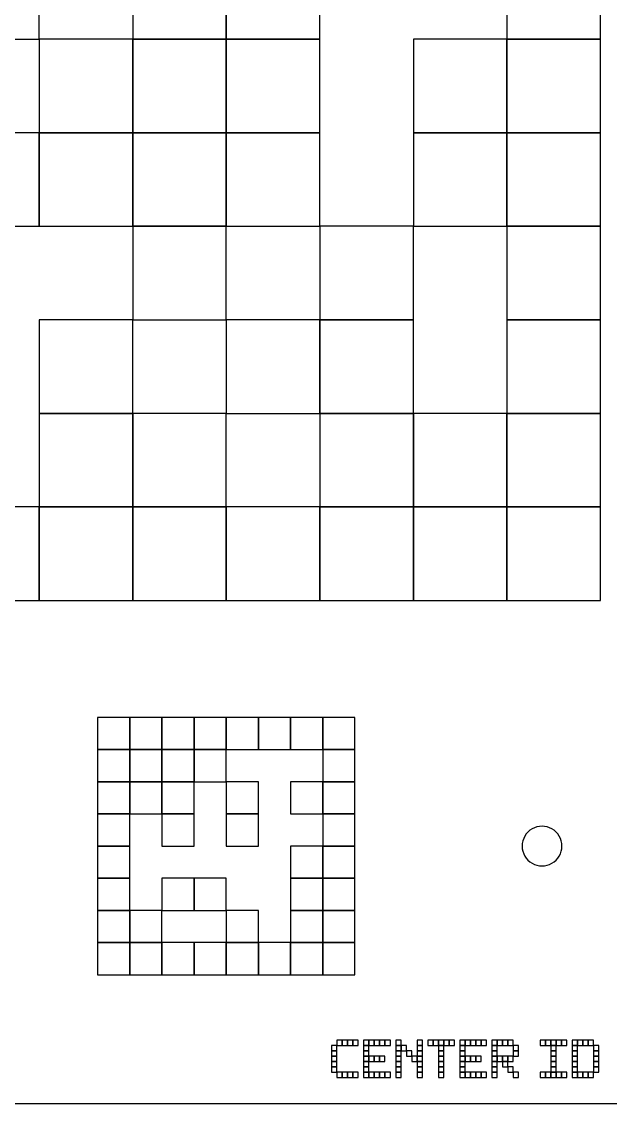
# Model space of a CAD drawing. Extents: x 0 to 490, y 0 to 320.
# Drawn here: x 227.5 to 277.8, y 170 to 262.5 of the extents above; entities that cross this region are included whole.
import ezdxf

# ---------------------------------------------------------------- set-up
doc = ezdxf.new("R2010")
doc.units = 0
for name, color, linetype in [('BLACK_POCKET', 7, 'CONTINUOUS'), ('BOARD_TEXT', 2, 'CONTINUOUS'), ('CUT', 1, 'CONTINUOUS'), ('MOUNT_HOLE', 5, 'CONTINUOUS')]:
    doc.layers.add(name, color=color, linetype=linetype)

msp = doc.modelspace()

# ---------------------------------------------------------------- linework, layer by layer
at = {"layer": 'BLACK_POCKET'}
for p, q in [((229, 261), (229, 269)), ((237, 269), (237, 261)), ((245, 261), (245, 269)), ((245, 269), (245, 261)), ((253, 261), (253, 269)), ((269, 269), (269, 261)), ((277, 261), (277, 269)), ((221, 261), (229, 261)), ((237, 261), (229, 261)), ((229, 261), (229, 253)), ((237, 261), (245, 261)), ((237, 253), (237, 261)), ((245, 261), (237, 261)), ((237, 261), (237, 253)), ((245, 261), (253, 261)), ((245, 253), (245, 261)), ((253, 261), (245, 261)), ((245, 261), (245, 253)), ((253, 253), (253, 261)), ((269, 261), (261, 261)), ((261, 261), (261, 253)), ((269, 261), (277, 261)), ((269, 253), (269, 261)), ((277, 261), (269, 261)), ((269, 261), (269, 253)), ((277, 253), (277, 261)), ((229, 253), (221, 253)), ((229, 253), (237, 253)), ((229, 245), (229, 253)), ((237, 253), (229, 253)), ((229, 253), (229, 245)), ((237, 253), (245, 253)), ((237, 245), (237, 253)), ((245, 253), (237, 253)), ((237, 253), (237, 245)), ((245, 253), (253, 253)), ((245, 245), (245, 253)), ((253, 253), (245, 253)), ((245, 253), (245, 245)), ((253, 245), (253, 253)), ((261, 253), (269, 253)), ((269, 253), (261, 253)), ((261, 253), (261, 245)), ((269, 253), (277, 253)), ((269, 245), (269, 253)), ((277, 253), (269, 253)), ((269, 253), (269, 245)), ((277, 245), (277, 253)), ((221, 245), (229, 245)), ((229, 245), (237, 245)), ((237, 245), (245, 245)), ((245, 245), (237, 245)), ((237, 245), (237, 237)), ((245, 245), (253, 245)), ((245, 237), (245, 245)), ((261, 245), (253, 245)), ((253, 245), (253, 237)), ((261, 245), (269, 245)), ((261, 237), (261, 245)), ((269, 245), (277, 245)), ((277, 245), (269, 245)), ((269, 245), (269, 237)), ((277, 237), (277, 245)), ((237, 237), (229, 237)), ((229, 237), (229, 229)), ((237, 237), (245, 237)), ((237, 229), (237, 237)), ((253, 237), (245, 237)), ((245, 237), (245, 229)), ((253, 237), (261, 237)), ((253, 229), (253, 237)), ((261, 237), (253, 237)), ((253, 237), (253, 229)), ((261, 229), (261, 237)), ((269, 237), (277, 237)), ((277, 237), (269, 237)), ((269, 237), (269, 229)), ((277, 229), (277, 237)), ((229, 229), (237, 229)), ((237, 229), (229, 229)), ((229, 229), (229, 221)), ((237, 221), (237, 229)), ((245, 229), (237, 229)), ((237, 229), (237, 221)), ((245, 229), (253, 229)), ((245, 221), (245, 229)), ((253, 229), (261, 229)), ((261, 229), (253, 229)), ((253, 229), (253, 221)), ((261, 221), (261, 229)), ((269, 229), (261, 229)), ((261, 229), (261, 221)), ((269, 229), (277, 229)), ((269, 221), (269, 229)), ((277, 229), (269, 229)), ((269, 229), (269, 221)), ((277, 221), (277, 229)), ((229, 221), (221, 221)), ((229, 221), (237, 221)), ((229, 213), (229, 221)), ((237, 221), (229, 221)), ((229, 221), (229, 213)), ((237, 221), (245, 221)), ((237, 213), (237, 221)), ((245, 221), (237, 221)), ((237, 221), (237, 213)), ((245, 213), (245, 221)), ((253, 221), (245, 221)), ((245, 221), (245, 213)), ((253, 221), (261, 221)), ((253, 213), (253, 221)), ((261, 221), (253, 221)), ((253, 221), (253, 213)), ((261, 221), (269, 221)), ((261, 213), (261, 221)), ((269, 221), (261, 221)), ((261, 221), (261, 213)), ((269, 221), (277, 221)), ((269, 213), (269, 221)), ((277, 221), (269, 221)), ((269, 221), (269, 213)), ((277, 213), (277, 221)), ((221, 213), (229, 213)), ((229, 213), (237, 213)), ((237, 213), (245, 213)), ((245, 213), (253, 213)), ((253, 213), (261, 213)), ((261, 213), (269, 213)), ((269, 213), (277, 213)), ((236.75, 203), (234, 203)), ((234, 203), (234, 200.25)), ((236.75, 200.25), (236.75, 203)), ((239.5, 203), (236.75, 203)), ((236.75, 203), (236.75, 200.25)), ((239.5, 200.25), (239.5, 203)), ((242.25, 203), (239.5, 203)), ((239.5, 203), (239.5, 200.25)), ((242.25, 200.25), (242.25, 203)), ((245, 203), (242.25, 203)), ((242.25, 203), (242.25, 200.25)), ((245, 200.25), (245, 203)), ((247.75, 203), (245, 203)), ((245, 203), (245, 200.25)), ((247.75, 200.25), (247.75, 203)), ((250.5, 203), (247.75, 203)), ((247.75, 203), (247.75, 200.25)), ((250.5, 200.25), (250.5, 203)), ((253.25, 203), (250.5, 203)), ((250.5, 203), (250.5, 200.25)), ((253.25, 200.25), (253.25, 203)), ((256, 203), (253.25, 203)), ((253.25, 203), (253.25, 200.25)), ((256, 200.25), (256, 203)), ((234, 200.25), (236.75, 200.25)), ((236.75, 200.25), (234, 200.25)), ((234, 200.25), (234, 197.5)), ((236.75, 200.25), (239.5, 200.25)), ((236.75, 197.5), (236.75, 200.25)), ((239.5, 200.25), (236.75, 200.25)), ((236.75, 200.25), (236.75, 197.5)), ((239.5, 200.25), (242.25, 200.25)), ((239.5, 197.5), (239.5, 200.25)), ((242.25, 200.25), (239.5, 200.25)), ((239.5, 200.25), (239.5, 197.5)), ((242.25, 200.25), (245, 200.25)), ((242.25, 197.5), (242.25, 200.25)), ((245, 200.25), (242.25, 200.25)), ((242.25, 200.25), (242.25, 197.5)), ((245, 200.25), (247.75, 200.25)), ((245, 197.5), (245, 200.25)), ((247.75, 200.25), (250.5, 200.25)), ((250.5, 200.25), (253.25, 200.25)), ((253.25, 200.25), (256, 200.25)), ((256, 200.25), (253.25, 200.25)), ((253.25, 200.25), (253.25, 197.5)), ((256, 197.5), (256, 200.25)), ((234, 197.5), (236.75, 197.5)), ((236.75, 197.5), (234, 197.5)), ((234, 197.5), (234, 194.75)), ((236.75, 197.5), (239.5, 197.5)), ((236.75, 194.75), (236.75, 197.5)), ((239.5, 197.5), (236.75, 197.5)), ((236.75, 197.5), (236.75, 194.75)), ((239.5, 197.5), (242.25, 197.5)), ((239.5, 194.75), (239.5, 197.5)), ((242.25, 197.5), (239.5, 197.5)), ((239.5, 197.5), (239.5, 194.75)), ((242.25, 197.5), (245, 197.5)), ((242.25, 194.75), (242.25, 197.5)), ((247.75, 197.5), (245, 197.5)), ((245, 197.5), (245, 194.75)), ((247.75, 194.75), (247.75, 197.5)), ((253.25, 197.5), (250.5, 197.5)), ((250.5, 197.5), (250.5, 194.75)), ((253.25, 197.5), (256, 197.5)), ((253.25, 194.75), (253.25, 197.5)), ((256, 197.5), (253.25, 197.5)), ((253.25, 197.5), (253.25, 194.75)), ((256, 194.75), (256, 197.5)), ((234, 194.75), (236.75, 194.75)), ((236.75, 194.75), (234, 194.75)), ((234, 194.75), (234, 192)), ((236.75, 194.75), (239.5, 194.75)), ((236.75, 192), (236.75, 194.75)), ((239.5, 194.75), (242.25, 194.75)), ((242.25, 194.75), (239.5, 194.75)), ((239.5, 194.75), (239.5, 192)), ((242.25, 192), (242.25, 194.75)), ((245, 194.75), (247.75, 194.75)), ((247.75, 194.75), (245, 194.75)), ((245, 194.75), (245, 192)), ((247.75, 192), (247.75, 194.75)), ((250.5, 194.75), (253.25, 194.75)), ((253.25, 194.75), (256, 194.75)), ((256, 194.75), (253.25, 194.75)), ((253.25, 194.75), (253.25, 192)), ((256, 192), (256, 194.75)), ((234, 192), (236.75, 192)), ((236.75, 192), (234, 192)), ((234, 192), (234, 189.25)), ((236.75, 189.25), (236.75, 192)), ((239.5, 192), (242.25, 192)), ((245, 192), (247.75, 192)), ((253.25, 192), (250.5, 192)), ((250.5, 192), (250.5, 189.25)), ((253.25, 192), (256, 192)), ((253.25, 189.25), (253.25, 192)), ((256, 192), (253.25, 192)), ((253.25, 192), (253.25, 189.25)), ((256, 189.25), (256, 192)), ((234, 189.25), (236.75, 189.25)), ((236.75, 189.25), (234, 189.25)), ((234, 189.25), (234, 186.5)), ((236.75, 186.5), (236.75, 189.25)), ((242.25, 189.25), (239.5, 189.25)), ((239.5, 189.25), (239.5, 186.5)), ((242.25, 186.5), (242.25, 189.25)), ((245, 189.25), (242.25, 189.25)), ((242.25, 189.25), (242.25, 186.5)), ((245, 186.5), (245, 189.25)), ((250.5, 189.25), (253.25, 189.25)), ((253.25, 189.25), (250.5, 189.25)), ((250.5, 189.25), (250.5, 186.5)), ((253.25, 189.25), (256, 189.25)), ((253.25, 186.5), (253.25, 189.25)), ((256, 189.25), (253.25, 189.25)), ((253.25, 189.25), (253.25, 186.5)), ((256, 186.5), (256, 189.25)), ((234, 186.5), (236.75, 186.5)), ((236.75, 186.5), (234, 186.5)), ((234, 186.5), (234, 183.75)), ((236.75, 183.75), (236.75, 186.5)), ((239.5, 186.5), (236.75, 186.5)), ((236.75, 186.5), (236.75, 183.75)), ((239.5, 186.5), (242.25, 186.5)), ((239.5, 183.75), (239.5, 186.5)), ((242.25, 186.5), (245, 186.5)), ((247.75, 186.5), (245, 186.5)), ((245, 186.5), (245, 183.75)), ((247.75, 183.75), (247.75, 186.5)), ((250.5, 186.5), (253.25, 186.5)), ((253.25, 186.5), (250.5, 186.5)), ((250.5, 186.5), (250.5, 183.75)), ((253.25, 186.5), (256, 186.5)), ((253.25, 183.75), (253.25, 186.5)), ((256, 186.5), (253.25, 186.5)), ((253.25, 186.5), (253.25, 183.75)), ((256, 183.75), (256, 186.5)), ((234, 183.75), (236.75, 183.75)), ((236.75, 183.75), (234, 183.75)), ((234, 183.75), (234, 181)), ((236.75, 183.75), (239.5, 183.75)), ((236.75, 181), (236.75, 183.75)), ((239.5, 183.75), (236.75, 183.75)), ((236.75, 183.75), (236.75, 181)), ((239.5, 181), (239.5, 183.75)), ((242.25, 183.75), (239.5, 183.75)), ((239.5, 183.75), (239.5, 181)), ((242.25, 181), (242.25, 183.75)), ((245, 183.75), (242.25, 183.75)), ((242.25, 183.75), (242.25, 181)), ((245, 183.75), (247.75, 183.75)), ((245, 181), (245, 183.75)), ((247.75, 183.75), (245, 183.75)), ((245, 183.75), (245, 181)), ((247.75, 181), (247.75, 183.75)), ((250.5, 183.75), (247.75, 183.75)), ((247.75, 183.75), (247.75, 181)), ((250.5, 183.75), (253.25, 183.75)), ((250.5, 181), (250.5, 183.75)), ((253.25, 183.75), (250.5, 183.75)), ((250.5, 183.75), (250.5, 181)), ((253.25, 183.75), (256, 183.75)), ((253.25, 181), (253.25, 183.75)), ((256, 183.75), (253.25, 183.75)), ((253.25, 183.75), (253.25, 181)), ((256, 181), (256, 183.75)), ((234, 181), (236.75, 181)), ((236.75, 181), (239.5, 181)), ((239.5, 181), (242.25, 181)), ((242.25, 181), (245, 181)), ((245, 181), (247.75, 181)), ((247.75, 181), (250.5, 181)), ((250.5, 181), (253.25, 181)), ((253.25, 181), (256, 181))]:
    msp.add_line(p, q, dxfattribs=at)
at = {"layer": 'BOARD_TEXT'}
for p, q in [((254.457143, 174.942857), (254, 174.942857)), ((254, 174.942857), (254, 174.485714)), ((254.914286, 175.4), (254.457143, 175.4)), ((254.457143, 175.4), (254.457143, 174.942857)), ((254.457143, 174.942857), (254.914286, 174.942857)), ((254.457143, 174.485714), (254.457143, 174.942857)), ((254.914286, 174.942857), (254.914286, 175.4)), ((255.371429, 175.4), (254.914286, 175.4)), ((254.914286, 175.4), (254.914286, 174.942857)), ((254.914286, 174.942857), (255.371429, 174.942857)), ((255.371429, 174.942857), (255.371429, 175.4)), ((255.828571, 175.4), (255.371429, 175.4)), ((255.371429, 175.4), (255.371429, 174.942857)), ((255.371429, 174.942857), (255.828571, 174.942857)), ((255.828571, 174.942857), (255.828571, 175.4)), ((256.285714, 175.4), (255.828571, 175.4)), ((255.828571, 175.4), (255.828571, 174.942857)), ((255.828571, 174.942857), (256.285714, 174.942857)), ((256.285714, 174.942857), (256.285714, 175.4)), ((257.2, 175.4), (256.742857, 175.4)), ((256.742857, 175.4), (256.742857, 174.942857)), ((256.742857, 174.942857), (257.2, 174.942857)), ((257.2, 174.942857), (256.742857, 174.942857)), ((256.742857, 174.942857), (256.742857, 174.485714)), ((257.2, 174.942857), (257.2, 175.4)), ((257.657143, 175.4), (257.2, 175.4)), ((257.2, 175.4), (257.2, 174.942857)), ((257.2, 174.942857), (257.657143, 174.942857)), ((257.2, 174.485714), (257.2, 174.942857)), ((257.657143, 174.942857), (257.657143, 175.4)), ((258.114286, 175.4), (257.657143, 175.4)), ((257.657143, 175.4), (257.657143, 174.942857)), ((257.657143, 174.942857), (258.114286, 174.942857)), ((258.114286, 174.942857), (258.114286, 175.4)), ((258.571429, 175.4), (258.114286, 175.4)), ((258.114286, 175.4), (258.114286, 174.942857)), ((258.114286, 174.942857), (258.571429, 174.942857)), ((258.571429, 174.942857), (258.571429, 175.4)), ((259.028571, 175.4), (258.571429, 175.4)), ((258.571429, 175.4), (258.571429, 174.942857)), ((258.571429, 174.942857), (259.028571, 174.942857)), ((259.028571, 174.942857), (259.028571, 175.4)), ((259.942857, 175.4), (259.485714, 175.4)), ((259.485714, 175.4), (259.485714, 174.942857)), ((259.485714, 174.942857), (259.942857, 174.942857)), ((259.942857, 174.942857), (259.485714, 174.942857)), ((259.485714, 174.942857), (259.485714, 174.485714)), ((259.942857, 174.942857), (259.942857, 175.4)), ((259.942857, 174.485714), (259.942857, 174.942857)), ((260.4, 174.942857), (259.942857, 174.942857)), ((259.942857, 174.942857), (259.942857, 174.485714)), ((260.4, 174.485714), (260.4, 174.942857)), ((261.771429, 175.4), (261.314286, 175.4)), ((261.314286, 175.4), (261.314286, 174.942857)), ((261.314286, 174.942857), (261.771429, 174.942857)), ((261.771429, 174.942857), (261.314286, 174.942857)), ((261.314286, 174.942857), (261.314286, 174.485714)), ((261.771429, 174.942857), (261.771429, 175.4)), ((261.771429, 174.485714), (261.771429, 174.942857)), ((262.685714, 175.4), (262.228571, 175.4)), ((262.228571, 175.4), (262.228571, 174.942857)), ((262.228571, 174.942857), (262.685714, 174.942857)), ((262.685714, 174.942857), (262.685714, 175.4)), ((263.142857, 175.4), (262.685714, 175.4)), ((262.685714, 175.4), (262.685714, 174.942857)), ((262.685714, 174.942857), (263.142857, 174.942857)), ((263.142857, 174.942857), (263.142857, 175.4)), ((263.6, 175.4), (263.142857, 175.4)), ((263.142857, 175.4), (263.142857, 174.942857)), ((263.142857, 174.942857), (263.6, 174.942857)), ((263.6, 174.942857), (263.142857, 174.942857)), ((263.142857, 174.942857), (263.142857, 174.485714)), ((263.6, 174.942857), (263.6, 175.4)), ((264.057143, 175.4), (263.6, 175.4)), ((263.6, 175.4), (263.6, 174.942857)), ((263.6, 174.942857), (264.057143, 174.942857)), ((263.6, 174.485714), (263.6, 174.942857)), ((264.057143, 174.942857), (264.057143, 175.4)), ((264.514286, 175.4), (264.057143, 175.4)), ((264.057143, 175.4), (264.057143, 174.942857)), ((264.057143, 174.942857), (264.514286, 174.942857)), ((264.514286, 174.942857), (264.514286, 175.4)), ((265.428571, 175.4), (264.971429, 175.4)), ((264.971429, 175.4), (264.971429, 174.942857)), ((264.971429, 174.942857), (265.428571, 174.942857)), ((265.428571, 174.942857), (264.971429, 174.942857)), ((264.971429, 174.942857), (264.971429, 174.485714)), ((265.428571, 174.942857), (265.428571, 175.4)), ((265.885714, 175.4), (265.428571, 175.4)), ((265.428571, 175.4), (265.428571, 174.942857)), ((265.428571, 174.942857), (265.885714, 174.942857)), ((265.428571, 174.485714), (265.428571, 174.942857)), ((265.885714, 174.942857), (265.885714, 175.4)), ((266.342857, 175.4), (265.885714, 175.4)), ((265.885714, 175.4), (265.885714, 174.942857)), ((265.885714, 174.942857), (266.342857, 174.942857)), ((266.342857, 174.942857), (266.342857, 175.4)), ((266.8, 175.4), (266.342857, 175.4)), ((266.342857, 175.4), (266.342857, 174.942857)), ((266.342857, 174.942857), (266.8, 174.942857)), ((266.8, 174.942857), (266.8, 175.4)), ((267.257143, 175.4), (266.8, 175.4)), ((266.8, 175.4), (266.8, 174.942857)), ((266.8, 174.942857), (267.257143, 174.942857)), ((267.257143, 174.942857), (267.257143, 175.4)), ((268.171429, 175.4), (267.714286, 175.4)), ((267.714286, 175.4), (267.714286, 174.942857)), ((267.714286, 174.942857), (268.171429, 174.942857)), ((268.171429, 174.942857), (267.714286, 174.942857)), ((267.714286, 174.942857), (267.714286, 174.485714)), ((268.171429, 174.942857), (268.171429, 175.4)), ((268.628571, 175.4), (268.171429, 175.4)), ((268.171429, 175.4), (268.171429, 174.942857)), ((268.171429, 174.942857), (268.628571, 174.942857)), ((268.171429, 174.485714), (268.171429, 174.942857)), ((268.628571, 174.942857), (268.628571, 175.4)), ((269.085714, 175.4), (268.628571, 175.4)), ((268.628571, 175.4), (268.628571, 174.942857)), ((268.628571, 174.942857), (269.085714, 174.942857)), ((269.085714, 174.942857), (269.085714, 175.4)), ((269.542857, 175.4), (269.085714, 175.4)), ((269.085714, 175.4), (269.085714, 174.942857)), ((269.085714, 174.942857), (269.542857, 174.942857)), ((269.542857, 174.942857), (269.542857, 175.4)), ((270, 174.942857), (269.542857, 174.942857)), ((269.542857, 174.942857), (269.542857, 174.485714)), ((270, 174.485714), (270, 174.942857)), ((272.285714, 175.4), (271.828571, 175.4)), ((271.828571, 175.4), (271.828571, 174.942857)), ((271.828571, 174.942857), (272.285714, 174.942857)), ((272.285714, 174.942857), (272.285714, 175.4)), ((272.742857, 175.4), (272.285714, 175.4)), ((272.285714, 175.4), (272.285714, 174.942857)), ((272.285714, 174.942857), (272.742857, 174.942857)), ((272.742857, 174.942857), (272.742857, 175.4)), ((273.2, 175.4), (272.742857, 175.4)), ((272.742857, 175.4), (272.742857, 174.942857)), ((272.742857, 174.942857), (273.2, 174.942857)), ((273.2, 174.942857), (272.742857, 174.942857)), ((272.742857, 174.942857), (272.742857, 174.485714)), ((273.2, 174.942857), (273.2, 175.4)), ((273.657143, 175.4), (273.2, 175.4)), ((273.2, 175.4), (273.2, 174.942857)), ((273.2, 174.942857), (273.657143, 174.942857)), ((273.2, 174.485714), (273.2, 174.942857)), ((273.657143, 174.942857), (273.657143, 175.4)), ((274.114286, 175.4), (273.657143, 175.4)), ((273.657143, 175.4), (273.657143, 174.942857)), ((273.657143, 174.942857), (274.114286, 174.942857)), ((274.114286, 174.942857), (274.114286, 175.4)), ((275.028571, 175.4), (274.571429, 175.4)), ((274.571429, 175.4), (274.571429, 174.942857)), ((274.571429, 174.942857), (275.028571, 174.942857)), ((275.028571, 174.942857), (274.571429, 174.942857)), ((274.571429, 174.942857), (274.571429, 174.485714)), ((275.028571, 174.942857), (275.028571, 175.4)), ((275.485714, 175.4), (275.028571, 175.4)), ((275.028571, 175.4), (275.028571, 174.942857)), ((275.028571, 174.942857), (275.485714, 174.942857)), ((275.028571, 174.485714), (275.028571, 174.942857)), ((275.485714, 174.942857), (275.485714, 175.4)), ((275.942857, 175.4), (275.485714, 175.4)), ((275.485714, 175.4), (275.485714, 174.942857)), ((275.485714, 174.942857), (275.942857, 174.942857)), ((275.942857, 174.942857), (275.942857, 175.4)), ((276.4, 175.4), (275.942857, 175.4)), ((275.942857, 175.4), (275.942857, 174.942857)), ((275.942857, 174.942857), (276.4, 174.942857)), ((276.4, 174.942857), (276.4, 175.4)), ((276.857143, 174.942857), (276.4, 174.942857)), ((276.4, 174.942857), (276.4, 174.485714)), ((276.857143, 174.485714), (276.857143, 174.942857)), ((254, 174.485714), (254.457143, 174.485714)), ((254.457143, 174.485714), (254, 174.485714)), ((254, 174.485714), (254, 174.028571)), ((254, 174.028571), (254.457143, 174.028571)), ((254.457143, 174.028571), (254, 174.028571)), ((254, 174.028571), (254, 173.571429)), ((254.457143, 174.028571), (254.457143, 174.485714)), ((254.457143, 173.571429), (254.457143, 174.028571)), ((256.742857, 174.485714), (257.2, 174.485714)), ((257.2, 174.485714), (256.742857, 174.485714)), ((256.742857, 174.485714), (256.742857, 174.028571)), ((256.742857, 174.028571), (257.2, 174.028571)), ((257.2, 174.028571), (256.742857, 174.028571)), ((256.742857, 174.028571), (256.742857, 173.571429)), ((257.2, 174.028571), (257.2, 174.485714)), ((257.2, 173.571429), (257.2, 174.028571)), ((257.657143, 174.028571), (257.2, 174.028571)), ((257.2, 174.028571), (257.2, 173.571429)), ((257.657143, 173.571429), (257.657143, 174.028571)), ((258.114286, 174.028571), (257.657143, 174.028571)), ((257.657143, 174.028571), (257.657143, 173.571429)), ((258.114286, 173.571429), (258.114286, 174.028571)), ((258.571429, 174.028571), (258.114286, 174.028571)), ((258.114286, 174.028571), (258.114286, 173.571429)), ((258.571429, 173.571429), (258.571429, 174.028571)), ((259.485714, 174.485714), (259.942857, 174.485714)), ((259.942857, 174.485714), (259.485714, 174.485714)), ((259.485714, 174.485714), (259.485714, 174.028571)), ((259.485714, 174.028571), (259.942857, 174.028571)), ((259.942857, 174.028571), (259.485714, 174.028571)), ((259.485714, 174.028571), (259.485714, 173.571429)), ((259.942857, 174.485714), (260.4, 174.485714)), ((259.942857, 174.028571), (259.942857, 174.485714)), ((259.942857, 173.571429), (259.942857, 174.028571)), ((260.857143, 174.485714), (260.4, 174.485714)), ((260.4, 174.485714), (260.4, 174.028571)), ((260.4, 174.028571), (260.857143, 174.028571)), ((260.857143, 174.028571), (260.857143, 174.485714)), ((261.314286, 174.028571), (260.857143, 174.028571)), ((260.857143, 174.028571), (260.857143, 173.571429)), ((261.314286, 174.485714), (261.771429, 174.485714)), ((261.771429, 174.485714), (261.314286, 174.485714)), ((261.314286, 174.485714), (261.314286, 174.028571)), ((261.314286, 174.028571), (261.771429, 174.028571)), ((261.314286, 173.571429), (261.314286, 174.028571)), ((261.771429, 174.028571), (261.314286, 174.028571)), ((261.314286, 174.028571), (261.314286, 173.571429)), ((261.771429, 174.028571), (261.771429, 174.485714)), ((261.771429, 173.571429), (261.771429, 174.028571)), ((263.142857, 174.485714), (263.6, 174.485714)), ((263.6, 174.485714), (263.142857, 174.485714)), ((263.142857, 174.485714), (263.142857, 174.028571)), ((263.142857, 174.028571), (263.6, 174.028571)), ((263.6, 174.028571), (263.142857, 174.028571)), ((263.142857, 174.028571), (263.142857, 173.571429)), ((263.6, 174.028571), (263.6, 174.485714)), ((263.6, 173.571429), (263.6, 174.028571)), ((264.971429, 174.485714), (265.428571, 174.485714)), ((265.428571, 174.485714), (264.971429, 174.485714)), ((264.971429, 174.485714), (264.971429, 174.028571)), ((264.971429, 174.028571), (265.428571, 174.028571)), ((265.428571, 174.028571), (264.971429, 174.028571)), ((264.971429, 174.028571), (264.971429, 173.571429)), ((265.428571, 174.028571), (265.428571, 174.485714)), ((265.428571, 173.571429), (265.428571, 174.028571)), ((265.885714, 174.028571), (265.428571, 174.028571)), ((265.428571, 174.028571), (265.428571, 173.571429)), ((265.885714, 173.571429), (265.885714, 174.028571)), ((266.342857, 174.028571), (265.885714, 174.028571)), ((265.885714, 174.028571), (265.885714, 173.571429)), ((266.342857, 173.571429), (266.342857, 174.028571)), ((266.8, 174.028571), (266.342857, 174.028571)), ((266.342857, 174.028571), (266.342857, 173.571429)), ((266.8, 173.571429), (266.8, 174.028571)), ((267.714286, 174.485714), (268.171429, 174.485714)), ((268.171429, 174.485714), (267.714286, 174.485714)), ((267.714286, 174.485714), (267.714286, 174.028571)), ((267.714286, 174.028571), (268.171429, 174.028571)), ((268.171429, 174.028571), (267.714286, 174.028571)), ((267.714286, 174.028571), (267.714286, 173.571429)), ((268.171429, 174.028571), (268.171429, 174.485714)), ((268.171429, 173.571429), (268.171429, 174.028571)), ((268.628571, 174.028571), (268.171429, 174.028571)), ((268.171429, 174.028571), (268.171429, 173.571429)), ((268.628571, 173.571429), (268.628571, 174.028571)), ((269.085714, 174.028571), (268.628571, 174.028571)), ((268.628571, 174.028571), (268.628571, 173.571429)), ((269.085714, 173.571429), (269.085714, 174.028571)), ((269.542857, 174.028571), (269.085714, 174.028571)), ((269.085714, 174.028571), (269.085714, 173.571429)), ((269.542857, 174.485714), (270, 174.485714)), ((270, 174.485714), (269.542857, 174.485714)), ((269.542857, 174.485714), (269.542857, 174.028571)), ((269.542857, 174.028571), (270, 174.028571)), ((269.542857, 173.571429), (269.542857, 174.028571)), ((270, 174.028571), (270, 174.485714)), ((272.742857, 174.485714), (273.2, 174.485714)), ((273.2, 174.485714), (272.742857, 174.485714)), ((272.742857, 174.485714), (272.742857, 174.028571)), ((272.742857, 174.028571), (273.2, 174.028571)), ((273.2, 174.028571), (272.742857, 174.028571)), ((272.742857, 174.028571), (272.742857, 173.571429)), ((273.2, 174.028571), (273.2, 174.485714)), ((273.2, 173.571429), (273.2, 174.028571)), ((274.571429, 174.485714), (275.028571, 174.485714)), ((275.028571, 174.485714), (274.571429, 174.485714)), ((274.571429, 174.485714), (274.571429, 174.028571)), ((274.571429, 174.028571), (275.028571, 174.028571)), ((275.028571, 174.028571), (274.571429, 174.028571)), ((274.571429, 174.028571), (274.571429, 173.571429)), ((275.028571, 174.028571), (275.028571, 174.485714)), ((275.028571, 173.571429), (275.028571, 174.028571)), ((276.4, 174.485714), (276.857143, 174.485714)), ((276.857143, 174.485714), (276.4, 174.485714)), ((276.4, 174.485714), (276.4, 174.028571)), ((276.4, 174.028571), (276.857143, 174.028571)), ((276.857143, 174.028571), (276.4, 174.028571)), ((276.4, 174.028571), (276.4, 173.571429)), ((276.857143, 174.028571), (276.857143, 174.485714)), ((276.857143, 173.571429), (276.857143, 174.028571)), ((254, 173.571429), (254.457143, 173.571429)), ((254.457143, 173.571429), (254, 173.571429)), ((254, 173.571429), (254, 173.114286)), ((254, 173.114286), (254.457143, 173.114286)), ((254.457143, 173.114286), (254, 173.114286)), ((254, 173.114286), (254, 172.657143)), ((254.457143, 173.114286), (254.457143, 173.571429)), ((254.457143, 172.657143), (254.457143, 173.114286)), ((256.742857, 173.571429), (257.2, 173.571429)), ((257.2, 173.571429), (256.742857, 173.571429)), ((256.742857, 173.571429), (256.742857, 173.114286)), ((256.742857, 173.114286), (257.2, 173.114286)), ((257.2, 173.114286), (256.742857, 173.114286)), ((256.742857, 173.114286), (256.742857, 172.657143)), ((257.2, 173.571429), (257.657143, 173.571429)), ((257.2, 173.114286), (257.2, 173.571429)), ((257.2, 172.657143), (257.2, 173.114286)), ((257.657143, 173.571429), (258.114286, 173.571429)), ((258.114286, 173.571429), (258.571429, 173.571429)), ((259.485714, 173.571429), (259.942857, 173.571429)), ((259.942857, 173.571429), (259.485714, 173.571429)), ((259.485714, 173.571429), (259.485714, 173.114286)), ((259.485714, 173.114286), (259.942857, 173.114286)), ((259.942857, 173.114286), (259.485714, 173.114286)), ((259.485714, 173.114286), (259.485714, 172.657143)), ((259.942857, 173.114286), (259.942857, 173.571429)), ((259.942857, 172.657143), (259.942857, 173.114286)), ((260.857143, 173.571429), (261.314286, 173.571429)), ((261.314286, 173.571429), (261.771429, 173.571429)), ((261.771429, 173.571429), (261.314286, 173.571429)), ((261.314286, 173.571429), (261.314286, 173.114286)), ((261.314286, 173.114286), (261.771429, 173.114286)), ((261.771429, 173.114286), (261.314286, 173.114286)), ((261.314286, 173.114286), (261.314286, 172.657143)), ((261.771429, 173.114286), (261.771429, 173.571429)), ((261.771429, 172.657143), (261.771429, 173.114286)), ((263.142857, 173.571429), (263.6, 173.571429)), ((263.6, 173.571429), (263.142857, 173.571429)), ((263.142857, 173.571429), (263.142857, 173.114286)), ((263.142857, 173.114286), (263.6, 173.114286)), ((263.6, 173.114286), (263.142857, 173.114286)), ((263.142857, 173.114286), (263.142857, 172.657143)), ((263.6, 173.114286), (263.6, 173.571429)), ((263.6, 172.657143), (263.6, 173.114286)), ((264.971429, 173.571429), (265.428571, 173.571429)), ((265.428571, 173.571429), (264.971429, 173.571429)), ((264.971429, 173.571429), (264.971429, 173.114286)), ((264.971429, 173.114286), (265.428571, 173.114286)), ((265.428571, 173.114286), (264.971429, 173.114286)), ((264.971429, 173.114286), (264.971429, 172.657143)), ((265.428571, 173.571429), (265.885714, 173.571429)), ((265.428571, 173.114286), (265.428571, 173.571429)), ((265.428571, 172.657143), (265.428571, 173.114286)), ((265.885714, 173.571429), (266.342857, 173.571429)), ((266.342857, 173.571429), (266.8, 173.571429)), ((267.714286, 173.571429), (268.171429, 173.571429)), ((268.171429, 173.571429), (267.714286, 173.571429)), ((267.714286, 173.571429), (267.714286, 173.114286)), ((267.714286, 173.114286), (268.171429, 173.114286)), ((268.171429, 173.114286), (267.714286, 173.114286)), ((267.714286, 173.114286), (267.714286, 172.657143)), ((268.171429, 173.571429), (268.628571, 173.571429)), ((268.171429, 173.114286), (268.171429, 173.571429)), ((268.171429, 172.657143), (268.171429, 173.114286)), ((268.628571, 173.571429), (269.085714, 173.571429)), ((269.085714, 173.571429), (268.628571, 173.571429)), ((268.628571, 173.571429), (268.628571, 173.114286)), ((268.628571, 173.114286), (269.085714, 173.114286)), ((269.085714, 173.571429), (269.542857, 173.571429)), ((269.085714, 173.114286), (269.085714, 173.571429)), ((269.542857, 173.114286), (269.085714, 173.114286)), ((269.085714, 173.114286), (269.085714, 172.657143)), ((269.542857, 172.657143), (269.542857, 173.114286)), ((272.742857, 173.571429), (273.2, 173.571429)), ((273.2, 173.571429), (272.742857, 173.571429)), ((272.742857, 173.571429), (272.742857, 173.114286)), ((272.742857, 173.114286), (273.2, 173.114286)), ((273.2, 173.114286), (272.742857, 173.114286)), ((272.742857, 173.114286), (272.742857, 172.657143)), ((273.2, 173.114286), (273.2, 173.571429)), ((273.2, 172.657143), (273.2, 173.114286)), ((274.571429, 173.571429), (275.028571, 173.571429)), ((275.028571, 173.571429), (274.571429, 173.571429)), ((274.571429, 173.571429), (274.571429, 173.114286)), ((274.571429, 173.114286), (275.028571, 173.114286)), ((275.028571, 173.114286), (274.571429, 173.114286)), ((274.571429, 173.114286), (274.571429, 172.657143)), ((275.028571, 173.114286), (275.028571, 173.571429)), ((275.028571, 172.657143), (275.028571, 173.114286)), ((276.4, 173.571429), (276.857143, 173.571429)), ((276.857143, 173.571429), (276.4, 173.571429)), ((276.4, 173.571429), (276.4, 173.114286)), ((276.4, 173.114286), (276.857143, 173.114286)), ((276.857143, 173.114286), (276.4, 173.114286)), ((276.4, 173.114286), (276.4, 172.657143)), ((276.857143, 173.114286), (276.857143, 173.571429)), ((276.857143, 172.657143), (276.857143, 173.114286)), ((254, 172.657143), (254.457143, 172.657143)), ((254.914286, 172.657143), (254.457143, 172.657143)), ((254.457143, 172.657143), (254.457143, 172.2)), ((254.457143, 172.2), (254.914286, 172.2)), ((254.914286, 172.2), (254.914286, 172.657143)), ((255.371429, 172.657143), (254.914286, 172.657143)), ((254.914286, 172.657143), (254.914286, 172.2)), ((254.914286, 172.2), (255.371429, 172.2)), ((255.371429, 172.2), (255.371429, 172.657143)), ((255.828571, 172.657143), (255.371429, 172.657143)), ((255.371429, 172.657143), (255.371429, 172.2)), ((255.371429, 172.2), (255.828571, 172.2)), ((255.828571, 172.2), (255.828571, 172.657143)), ((256.285714, 172.657143), (255.828571, 172.657143)), ((255.828571, 172.657143), (255.828571, 172.2)), ((255.828571, 172.2), (256.285714, 172.2)), ((256.285714, 172.2), (256.285714, 172.657143)), ((256.742857, 172.657143), (257.2, 172.657143)), ((257.2, 172.657143), (256.742857, 172.657143)), ((256.742857, 172.657143), (256.742857, 172.2)), ((256.742857, 172.2), (257.2, 172.2)), ((257.2, 172.2), (257.2, 172.657143)), ((257.657143, 172.657143), (257.2, 172.657143)), ((257.2, 172.657143), (257.2, 172.2)), ((257.2, 172.2), (257.657143, 172.2)), ((257.657143, 172.2), (257.657143, 172.657143)), ((258.114286, 172.657143), (257.657143, 172.657143)), ((257.657143, 172.657143), (257.657143, 172.2)), ((257.657143, 172.2), (258.114286, 172.2)), ((258.114286, 172.2), (258.114286, 172.657143)), ((258.571429, 172.657143), (258.114286, 172.657143)), ((258.114286, 172.657143), (258.114286, 172.2)), ((258.114286, 172.2), (258.571429, 172.2)), ((258.571429, 172.2), (258.571429, 172.657143)), ((259.028571, 172.657143), (258.571429, 172.657143)), ((258.571429, 172.657143), (258.571429, 172.2)), ((258.571429, 172.2), (259.028571, 172.2)), ((259.028571, 172.2), (259.028571, 172.657143)), ((259.485714, 172.657143), (259.942857, 172.657143)), ((259.942857, 172.657143), (259.485714, 172.657143)), ((259.485714, 172.657143), (259.485714, 172.2)), ((259.485714, 172.2), (259.942857, 172.2)), ((259.942857, 172.2), (259.942857, 172.657143)), ((261.314286, 172.657143), (261.771429, 172.657143)), ((261.771429, 172.657143), (261.314286, 172.657143)), ((261.314286, 172.657143), (261.314286, 172.2)), ((261.314286, 172.2), (261.771429, 172.2)), ((261.771429, 172.2), (261.771429, 172.657143)), ((263.142857, 172.657143), (263.6, 172.657143)), ((263.6, 172.657143), (263.142857, 172.657143)), ((263.142857, 172.657143), (263.142857, 172.2)), ((263.142857, 172.2), (263.6, 172.2)), ((263.6, 172.2), (263.6, 172.657143)), ((264.971429, 172.657143), (265.428571, 172.657143)), ((265.428571, 172.657143), (264.971429, 172.657143)), ((264.971429, 172.657143), (264.971429, 172.2)), ((264.971429, 172.2), (265.428571, 172.2)), ((265.428571, 172.2), (265.428571, 172.657143)), ((265.885714, 172.657143), (265.428571, 172.657143)), ((265.428571, 172.657143), (265.428571, 172.2)), ((265.428571, 172.2), (265.885714, 172.2)), ((265.885714, 172.2), (265.885714, 172.657143)), ((266.342857, 172.657143), (265.885714, 172.657143)), ((265.885714, 172.657143), (265.885714, 172.2)), ((265.885714, 172.2), (266.342857, 172.2)), ((266.342857, 172.2), (266.342857, 172.657143)), ((266.8, 172.657143), (266.342857, 172.657143)), ((266.342857, 172.657143), (266.342857, 172.2)), ((266.342857, 172.2), (266.8, 172.2)), ((266.8, 172.2), (266.8, 172.657143)), ((267.257143, 172.657143), (266.8, 172.657143)), ((266.8, 172.657143), (266.8, 172.2)), ((266.8, 172.2), (267.257143, 172.2)), ((267.257143, 172.2), (267.257143, 172.657143)), ((267.714286, 172.657143), (268.171429, 172.657143)), ((268.171429, 172.657143), (267.714286, 172.657143)), ((267.714286, 172.657143), (267.714286, 172.2)), ((267.714286, 172.2), (268.171429, 172.2)), ((268.171429, 172.2), (268.171429, 172.657143)), ((269.085714, 172.657143), (269.542857, 172.657143)), ((270, 172.657143), (269.542857, 172.657143)), ((269.542857, 172.657143), (269.542857, 172.2)), ((269.542857, 172.2), (270, 172.2)), ((270, 172.2), (270, 172.657143)), ((272.285714, 172.657143), (271.828571, 172.657143)), ((271.828571, 172.657143), (271.828571, 172.2)), ((271.828571, 172.2), (272.285714, 172.2)), ((272.285714, 172.2), (272.285714, 172.657143)), ((272.742857, 172.657143), (272.285714, 172.657143)), ((272.285714, 172.657143), (272.285714, 172.2)), ((272.285714, 172.2), (272.742857, 172.2)), ((272.742857, 172.657143), (273.2, 172.657143)), ((272.742857, 172.2), (272.742857, 172.657143)), ((273.2, 172.657143), (272.742857, 172.657143)), ((272.742857, 172.657143), (272.742857, 172.2)), ((272.742857, 172.2), (273.2, 172.2)), ((273.2, 172.2), (273.2, 172.657143)), ((273.657143, 172.657143), (273.2, 172.657143)), ((273.2, 172.657143), (273.2, 172.2)), ((273.2, 172.2), (273.657143, 172.2)), ((273.657143, 172.2), (273.657143, 172.657143)), ((274.114286, 172.657143), (273.657143, 172.657143)), ((273.657143, 172.657143), (273.657143, 172.2)), ((273.657143, 172.2), (274.114286, 172.2)), ((274.114286, 172.2), (274.114286, 172.657143)), ((274.571429, 172.657143), (275.028571, 172.657143)), ((275.028571, 172.657143), (274.571429, 172.657143)), ((274.571429, 172.657143), (274.571429, 172.2)), ((274.571429, 172.2), (275.028571, 172.2)), ((275.028571, 172.2), (275.028571, 172.657143)), ((275.485714, 172.657143), (275.028571, 172.657143)), ((275.028571, 172.657143), (275.028571, 172.2)), ((275.028571, 172.2), (275.485714, 172.2)), ((275.485714, 172.2), (275.485714, 172.657143)), ((275.942857, 172.657143), (275.485714, 172.657143)), ((275.485714, 172.657143), (275.485714, 172.2)), ((275.485714, 172.2), (275.942857, 172.2)), ((275.942857, 172.2), (275.942857, 172.657143)), ((276.4, 172.657143), (275.942857, 172.657143)), ((275.942857, 172.657143), (275.942857, 172.2)), ((275.942857, 172.2), (276.4, 172.2)), ((276.4, 172.657143), (276.857143, 172.657143)), ((276.4, 172.2), (276.4, 172.657143))]:
    msp.add_line(p, q, dxfattribs=at)
at = {"layer": 'CUT'}
msp.add_line((170, 170), (320, 170), dxfattribs=at)
at = {"layer": 'MOUNT_HOLE'}
for p, q in [((270.965106, 193.348701), (270.797918, 193.202082)), ((271.15, 193.472243), (270.965106, 193.348701)), ((271.349438, 193.570595), (271.15, 193.472243)), ((271.560008, 193.642074), (271.349438, 193.570595)), ((271.778105, 193.685456), (271.560008, 193.642074)), ((272, 193.7), (271.778105, 193.685456)), ((272.221895, 193.685456), (272, 193.7)), ((272.439992, 193.642074), (272.221895, 193.685456)), ((272.650562, 193.570595), (272.439992, 193.642074)), ((272.85, 193.472243), (272.650562, 193.570595)), ((273.034894, 193.348701), (272.85, 193.472243)), ((273.202082, 193.202082), (273.034894, 193.348701)), ((270.357926, 192.439992), (270.314544, 192.221895)), ((270.429405, 192.650562), (270.357926, 192.439992)), ((270.527757, 192.85), (270.429405, 192.650562)), ((270.651299, 193.034894), (270.527757, 192.85)), ((270.797918, 193.202082), (270.651299, 193.034894)), ((273.348701, 193.034894), (273.202082, 193.202082)), ((273.472243, 192.85), (273.348701, 193.034894)), ((273.570595, 192.650562), (273.472243, 192.85)), ((273.642074, 192.439992), (273.570595, 192.650562)), ((273.685456, 192.221895), (273.642074, 192.439992)), ((270.314544, 192.221895), (270.3, 192)), ((270.3, 192), (270.314544, 191.778105)), ((270.314544, 191.778105), (270.357926, 191.560008)), ((270.357926, 191.560008), (270.429405, 191.349438)), ((273.570595, 191.349438), (273.642074, 191.560008)), ((273.642074, 191.560008), (273.685456, 191.778105)), ((273.7, 192), (273.685456, 192.221895)), ((273.685456, 191.778105), (273.7, 192)), ((270.429405, 191.349438), (270.527757, 191.15)), ((270.527757, 191.15), (270.651299, 190.965106)), ((270.651299, 190.965106), (270.797918, 190.797918)), ((270.797918, 190.797918), (270.965106, 190.651299)), ((270.965106, 190.651299), (271.15, 190.527757)), ((272.85, 190.527757), (273.034894, 190.651299)), ((273.034894, 190.651299), (273.202082, 190.797918)), ((273.202082, 190.797918), (273.348701, 190.965106)), ((273.348701, 190.965106), (273.472243, 191.15)), ((273.472243, 191.15), (273.570595, 191.349438)), ((271.15, 190.527757), (271.349438, 190.429405)), ((271.349438, 190.429405), (271.560008, 190.357926)), ((271.560008, 190.357926), (271.778105, 190.314544)), ((271.778105, 190.314544), (272, 190.3)), ((272, 190.3), (272.221895, 190.314544)), ((272.221895, 190.314544), (272.439992, 190.357926)), ((272.439992, 190.357926), (272.650562, 190.429405)), ((272.650562, 190.429405), (272.85, 190.527757))]:
    msp.add_line(p, q, dxfattribs=at)

doc.saveas('drawing.dxf')
